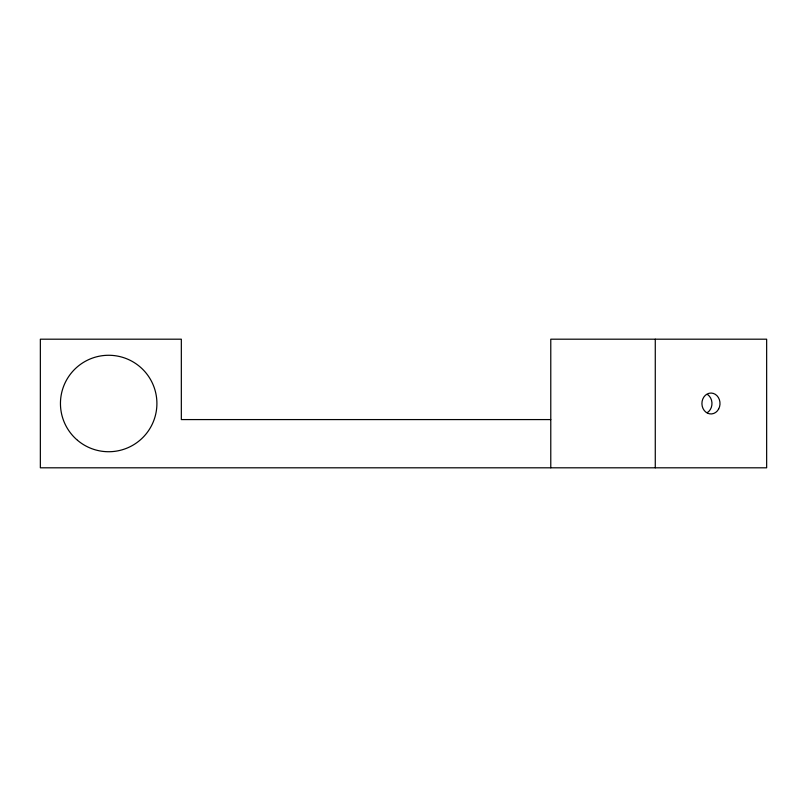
<?xml version="1.0" encoding="UTF-8"?>
<svg xmlns="http://www.w3.org/2000/svg" width="807" height="807" viewBox="0 0 807 807"><rect width="100%" height="100%" fill="white"/><g stroke="black" fill="none" stroke-linecap="round" stroke-linejoin="round"><path stroke-width="1.21" d="M550.778 419.579L181.333 419.579L181.333 339.192L40.35 339.192L40.35 467.808L766.65 467.808L766.65 339.192L550.778 339.192L550.778 467.808M655.274 339.192L655.274 467.808M707.689 394.613A10.451 9.048 -90 0 1 707.204 412.71M77.502 440.299A48.228 48.228 0 0 0 156.134 412.105A48.228 48.228 0 0 0 92.391 358.106A48.228 48.228 0 0 0 77.502 440.299M718.654 409.008A10.451 9.048 -90 0 0 711.239 393.059A10.451 9.048 -90 0 0 702.988 408.443A10.451 9.048 -90 0 0 718.654 409.008"/></g></svg>
